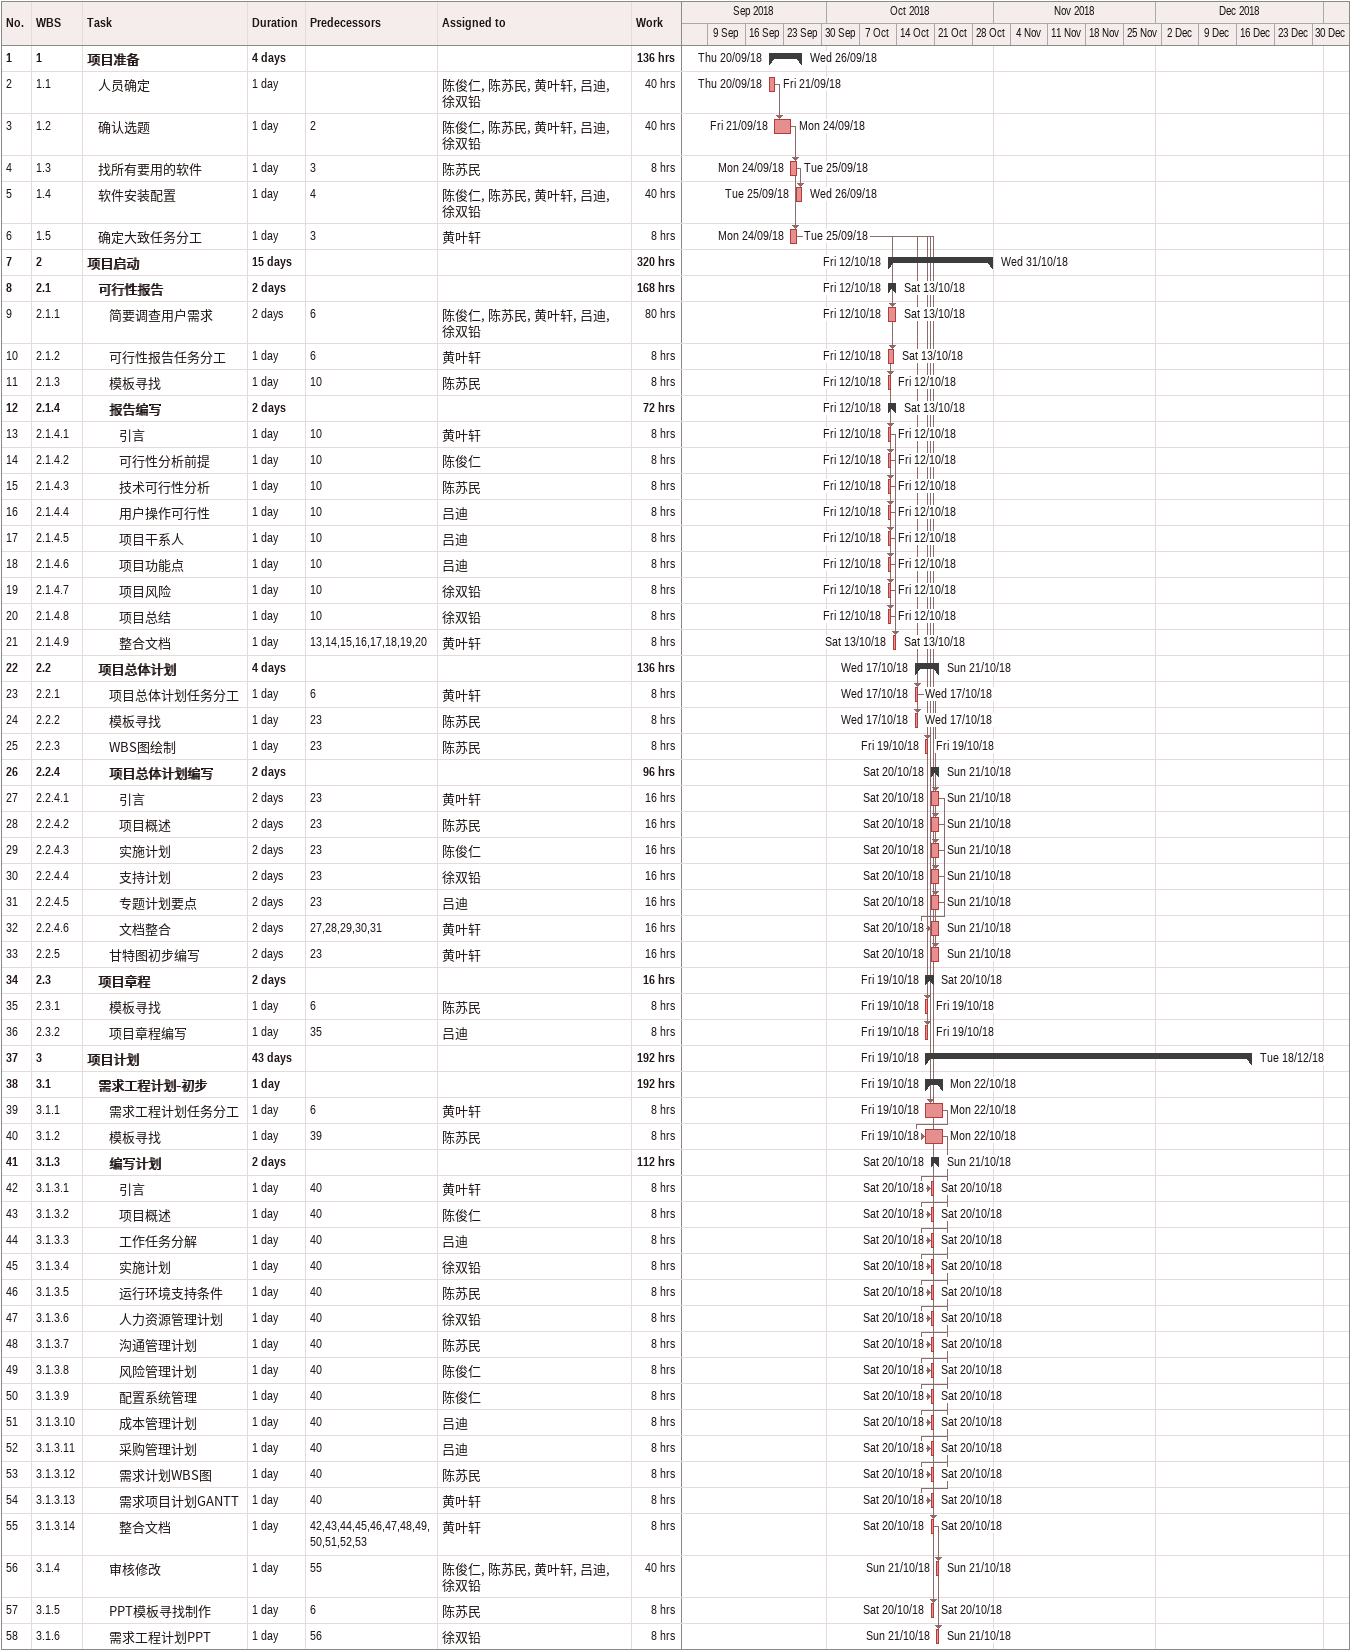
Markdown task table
| ID | WBS | Task | Duration | Start | Finish | Predecessors | Resources | Work (h) |
|---|---|---|---|---|---|---|---|---|
| 1 | 1 | **项目准备** | 4d | 2018-09-20 | 2018-09-26 |  |  | 136 |
| 2 | 1.1 | 人员确定 | 1d | 2018-09-20 | 2018-09-21 |  | 陈俊仁, 陈苏民, 黄叶轩, 吕迪, 徐双铅 | 40 |
| 3 | 1.2 | 确认选题 | 1d | 2018-09-21 | 2018-09-24 | 2 | 陈俊仁, 陈苏民, 黄叶轩, 吕迪, 徐双铅 | 40 |
| 4 | 1.3 | 找所有要用的软件 | 1d | 2018-09-24 | 2018-09-25 | 3 | 陈苏民 | 8 |
| 5 | 1.4 | 软件安装配置 | 1d | 2018-09-25 | 2018-09-26 | 4 | 陈俊仁, 陈苏民, 黄叶轩, 吕迪, 徐双铅 | 40 |
| 6 | 1.5 | 确定大致任务分工 | 1d | 2018-09-24 | 2018-09-25 | 3 | 黄叶轩 | 8 |
| 7 | 2 | **项目启动** | 15d | 2018-10-12 | 2018-10-31 |  |  | 320 |
| 8 | 2.1 | **可行性报告** | 2d | 2018-10-12 | 2018-10-13 |  |  | 168 |
| 9 | 2.1.1 | 简要调查用户需求 | 2d | 2018-10-12 | 2018-10-13 | 6 | 陈俊仁, 陈苏民, 黄叶轩, 吕迪, 徐双铅 | 80 |
| 10 | 2.1.2 | 可行性报告任务分工 | 1d | 2018-10-12 | 2018-10-13 | 6 | 黄叶轩 | 8 |
| 11 | 2.1.3 | 模板寻找 | 1d | 2018-10-12 | 2018-10-12 | 10 | 陈苏民 | 8 |
| 12 | 2.1.4 | **报告编写** | 2d | 2018-10-12 | 2018-10-13 |  |  | 72 |
| 13 | 2.1.4.1 | 引言 | 1d | 2018-10-12 | 2018-10-12 | 10 | 黄叶轩 | 8 |
| 14 | 2.1.4.2 | 可行性分析前提 | 1d | 2018-10-12 | 2018-10-12 | 10 | 陈俊仁 | 8 |
| 15 | 2.1.4.3 | 技术可行性分析 | 1d | 2018-10-12 | 2018-10-12 | 10 | 陈苏民 | 8 |
| 16 | 2.1.4.4 | 用户操作可行性 | 1d | 2018-10-12 | 2018-10-12 | 10 | 吕迪 | 8 |
| 17 | 2.1.4.5 | 项目干系人 | 1d | 2018-10-12 | 2018-10-12 | 10 | 吕迪 | 8 |
| 18 | 2.1.4.6 | 项目功能点 | 1d | 2018-10-12 | 2018-10-12 | 10 | 吕迪 | 8 |
| 19 | 2.1.4.7 | 项目风险 | 1d | 2018-10-12 | 2018-10-12 | 10 | 徐双铅 | 8 |
| 20 | 2.1.4.8 | 项目总结 | 1d | 2018-10-12 | 2018-10-12 | 10 | 徐双铅 | 8 |
| 21 | 2.1.4.9 | 整合文档 | 1d | 2018-10-13 | 2018-10-13 | 13, 14, 15, 16, 17, 18, 19, 20 | 黄叶轩 | 8 |
| 22 | 2.2 | **项目总体计划** | 4d | 2018-10-17 | 2018-10-21 |  |  | 136 |
| 23 | 2.2.1 | 项目总体计划任务分工 | 1d | 2018-10-17 | 2018-10-17 | 6 | 黄叶轩 | 8 |
| 24 | 2.2.2 | 模板寻找 | 1d | 2018-10-17 | 2018-10-17 | 23 | 陈苏民 | 8 |
| 25 | 2.2.3 | WBS图绘制 | 1d | 2018-10-19 | 2018-10-19 | 23 | 陈苏民 | 8 |
| 26 | 2.2.4 | **项目总体计划编写** | 2d | 2018-10-20 | 2018-10-21 |  |  | 96 |
| 27 | 2.2.4.1 | 引言 | 2d | 2018-10-20 | 2018-10-21 | 23 | 黄叶轩 | 16 |
| 28 | 2.2.4.2 | 项目概述 | 2d | 2018-10-20 | 2018-10-21 | 23 | 陈苏民 | 16 |
| 29 | 2.2.4.3 | 实施计划 | 2d | 2018-10-20 | 2018-10-21 | 23 | 陈俊仁 | 16 |
| 30 | 2.2.4.4 | 支持计划 | 2d | 2018-10-20 | 2018-10-21 | 23 | 徐双铅 | 16 |
| 31 | 2.2.4.5 | 专题计划要点 | 2d | 2018-10-20 | 2018-10-21 | 23 | 吕迪 | 16 |
| 32 | 2.2.4.6 | 文档整合 | 2d | 2018-10-20 | 2018-10-21 | 27, 28, 29, 30, 31 | 黄叶轩 | 16 |
| 33 | 2.2.5 | 甘特图初步编写 | 2d | 2018-10-20 | 2018-10-21 | 23 | 黄叶轩 | 16 |
| 34 | 2.3 | **项目章程** | 2d | 2018-10-19 | 2018-10-20 |  |  | 16 |
| 35 | 2.3.1 | 模板寻找 | 1d | 2018-10-19 | 2018-10-19 | 6 | 陈苏民 | 8 |
| 36 | 2.3.2 | 项目章程编写 | 1d | 2018-10-19 | 2018-10-19 | 35 | 吕迪 | 8 |
| 37 | 3 | **项目计划** | 43d | 2018-10-19 | 2018-12-18 |  |  | 192 |
| 38 | 3.1 | **需求工程计划-初步** | 1d | 2018-10-19 | 2018-10-22 |  |  | 192 |
| 39 | 3.1.1 | 需求工程计划任务分工 | 1d | 2018-10-19 | 2018-10-22 | 6 | 黄叶轩 | 8 |
| 40 | 3.1.2 | 模板寻找 | 1d | 2018-10-19 | 2018-10-22 | 39 | 陈苏民 | 8 |
| 41 | 3.1.3 | **编写计划** | 2d | 2018-10-20 | 2018-10-21 |  |  | 112 |
| 42 | 3.1.3.1 | 引言 | 1d | 2018-10-20 | 2018-10-20 | 40 | 黄叶轩 | 8 |
| 43 | 3.1.3.2 | 项目概述 | 1d | 2018-10-20 | 2018-10-20 | 40 | 陈俊仁 | 8 |
| 44 | 3.1.3.3 | 工作任务分解 | 1d | 2018-10-20 | 2018-10-20 | 40 | 吕迪 | 8 |
| 45 | 3.1.3.4 | 实施计划 | 1d | 2018-10-20 | 2018-10-20 | 40 | 徐双铅 | 8 |
| 46 | 3.1.3.5 | 运行环境支持条件 | 1d | 2018-10-20 | 2018-10-20 | 40 | 陈苏民 | 8 |
| 47 | 3.1.3.6 | 人力资源管理计划 | 1d | 2018-10-20 | 2018-10-20 | 40 | 徐双铅 | 8 |
| 48 | 3.1.3.7 | 沟通管理计划 | 1d | 2018-10-20 | 2018-10-20 | 40 | 陈苏民 | 8 |
| 49 | 3.1.3.8 | 风险管理计划 | 1d | 2018-10-20 | 2018-10-20 | 40 | 陈俊仁 | 8 |
| 50 | 3.1.3.9 | 配置系统管理 | 1d | 2018-10-20 | 2018-10-20 | 40 | 陈俊仁 | 8 |
| 51 | 3.1.3.10 | 成本管理计划 | 1d | 2018-10-20 | 2018-10-20 | 40 | 吕迪 | 8 |
| 52 | 3.1.3.11 | 采购管理计划 | 1d | 2018-10-20 | 2018-10-20 | 40 | 吕迪 | 8 |
| 53 | 3.1.3.12 | 需求计划WBS图 | 1d | 2018-10-20 | 2018-10-20 | 40 | 陈苏民 | 8 |
| 54 | 3.1.3.13 | 需求项目计划GANTT | 1d | 2018-10-20 | 2018-10-20 | 40 | 黄叶轩 | 8 |
| 55 | 3.1.3.14 | 整合文档 | 1d | 2018-10-20 | 2018-10-20 | 42, 43, 44, 45, 46, 47, 48, 49, 50, 51, 52, 53 | 黄叶轩 | 8 |
| 56 | 3.1.4 | 审核修改 | 1d | 2018-10-21 | 2018-10-21 | 55 | 陈俊仁, 陈苏民, 黄叶轩, 吕迪, 徐双铅 | 40 |
| 57 | 3.1.5 | PPT模板寻找制作 | 1d | 2018-10-20 | 2018-10-20 | 6 | 陈苏民 | 8 |
| 58 | 3.1.6 | 需求工程计划PPT | 1d | 2018-10-21 | 2018-10-21 | 56 | 徐双铅 | 8 |
